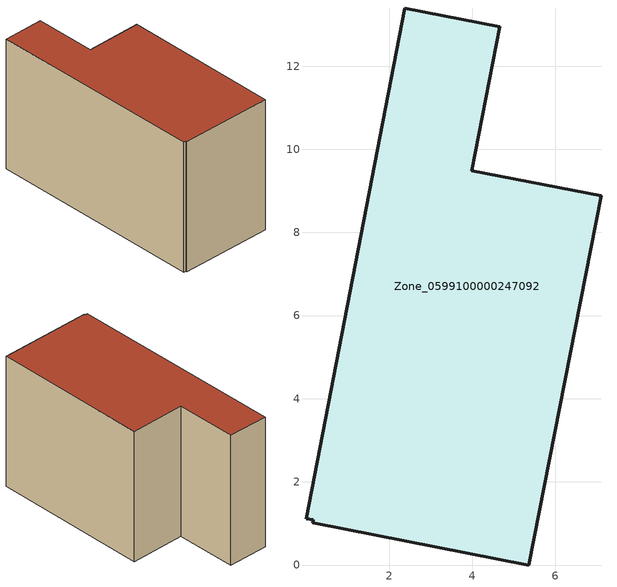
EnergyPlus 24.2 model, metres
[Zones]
Zone_0599100000247092
 floor ground (C_G): 0.17,1.09 0.01,1.11 2.38,13.4 4.66,12.95 3.99,9.49 7.1,8.89 5.36,0 0.16,1.02 z0
 wall outside (C_F): 4.66,12.95 2.38,13.4 0.01,1.11 0.17,1.09 0.16,1.02 5.36,0 7.1,8.89 3.99,9.49 4.66,12.95 z0:7.69
 roof outside (C_R): 0.01,1.11 0.17,1.09 0.16,1.02 5.36,0 7.1,8.89 3.99,9.49 4.66,12.95 2.38,13.4 z7.69
[BUILDING]
Pand.0599100000247092: North Axis=0; Terrain=City; Loads Convergence Tolerance Value=0.04; Temperature Convergence Tolerance Value=0.4; Solar Distribution=FullExterior; Maximum Number of Warmup Days=25; Minimum Number of Warmup Days=1
[Site:Location]
Rotterdam.The.Hague.AP_ZH_NLD Design_Conditions: Latitude=51.96; Longitude=4.45; Time Zone=1; Elevation=-4.5
[SITE:GROUNDTEMPERATURE:BUILDINGSURFACE]
18, 18, 18, 18, 18, 18, 18, 18, 18, 18, 18, 18
[MATERIAL] Thermal Absorptance=0.9; Solar Absorptance=0.7; Visible Absorptance=0.7
Name | Roughness | Thickness | Conductivity | Density | Specific Heat
G.TI.1975-1991 | MediumSmooth | 0.15 | 0.288461 | 540 | 1210
F.TI.1975-1991 | Rough | 0.3 | 0.230769 | 1920 | 840
R.TI.1975-1991 | MediumRough | 0.2 | 0.153846 | 1500 | 1000
[CONSTRUCTION]
C_G: G.TI.1975-1991
C_F: F.TI.1975-1991
C_R: R.TI.1975-1991
[ZONE]
Zone_0599100000247092: Type=1; Multiplier=1; Ceiling Height=Autocalculate; Volume=Autocalculate; Floor Area=autocalculate; Part of Total Floor Area=Yes
[ZONEINFILTRATION:DESIGNFLOWRATE]
Infil_Zone_0599100000247092: Zone or ZoneList or Space or SpaceList=Zone_0599100000247092; Schedule=AlwaysOn; Design Flow Rate Calculation Method=Flow/Area; Flow Rate per Floor Area=0.003; Constant Term Coefficient=1; Temperature Term Coefficient=0; Velocity Term Coefficient=0; Velocity Squared Term Coefficient=0
[HVACTEMPLATE:ZONE:IDEALLOADSAIRSYSTEM]
Zone_0599100000247092: Maximum Heating Supply Air Temperature=50; Minimum Cooling Supply Air Temperature=13; Maximum Heating Supply Air Humidity Ratio=0.0156; Minimum Cooling Supply Air Humidity Ratio=0.0077; Heating Limit=NoLimit; Cooling Limit=NoLimit; Dehumidification Control Type=ConstantSensibleHeatRatio; Cooling Sensible Heat Ratio=0.7; Dehumidification Setpoint=60; Humidification Control Type=None; Humidification Setpoint=30; Outdoor Air Method=None; Outdoor Air Flow Rate per Person=0.00944; Outdoor Air Flow Rate per Zone Floor Area=0; Outdoor Air Flow Rate per Zone=0; Demand Controlled Ventilation Type=None; Outdoor Air Economizer Type=NoEconomizer; Heat Recovery Type=None; Sensible Heat Recovery Effectiveness=0.7; Latent Heat Recovery Effectiveness=0.65
[ZONECONTROL:THERMOSTAT]
ThermostatControl_Zone_0599100000247092: Zone or ZoneList=Zone_0599100000247092; Control Type Schedule=DualSetpointControlType; Control 1=Thermostat_Zone_0599100000247092; Temperature Difference Between Cutout And Setpoint=0
[THERMOSTATSETPOINT:DUALSETPOINT]
Thermostat_Zone_0599100000247092: Heating Setpoint Temperature Schedule=HeatingSetpoint_Zone_0599100000247092; Cooling Setpoint Temperature Schedule=CoolingSetpoint_Zone_0599100000247092
[SCHEDULE:COMPACT]
HeatingSetpoint_Zone_0599100000247092: Through: 12/31, For: AllDays, Until: 24:00, 21
CoolingSetpoint_Zone_0599100000247092: Through: 12/31, For: AllDays, Until: 24:00, 24
DualSetpointControlType: Through: 12/31, For: AllDays, Until: 24:00, 4
AlwaysOn: Through: 12/31, For: AllDays, Until: 24:00, 1
